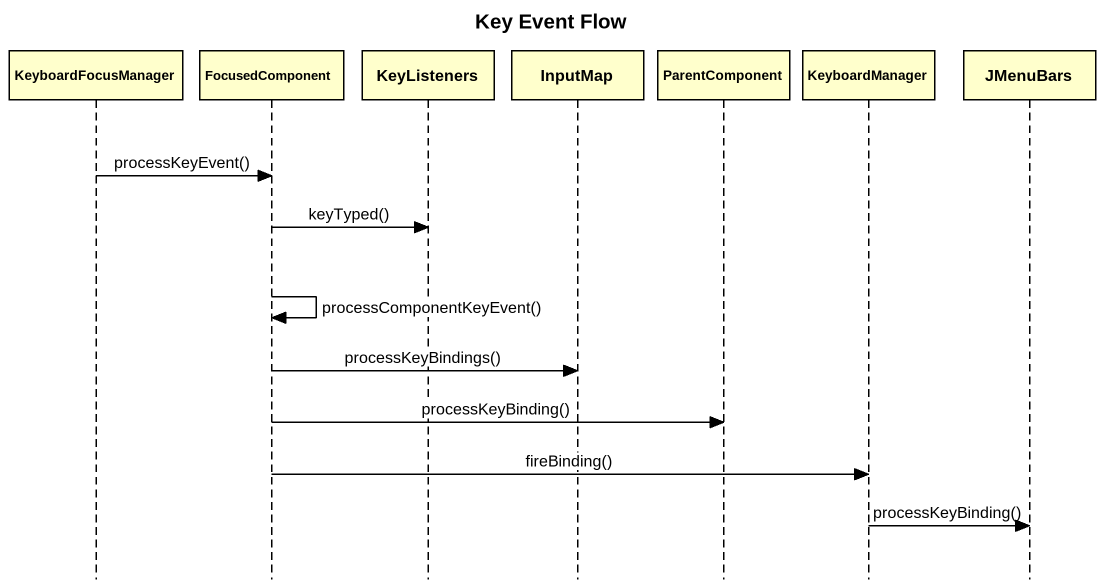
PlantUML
@startuml
title Key Event Flow
hide footbox
participant KeyboardFocusManager
participant FocusedComponent
participant KeyListeners
participant InputMap
participant ParentComponent
participant KeyboardManager
participant JMenuBars

KeyboardFocusManager -> FocusedComponent : processKeyEvent()
FocusedComponent -> KeyListeners : keyTyped()
FocusedComponent -> FocusedComponent : processComponentKeyEvent()
FocusedComponent -> InputMap : processKeyBindings()
FocusedComponent -> ParentComponent : processKeyBinding()
FocusedComponent -> KeyboardManager : fireBinding()
KeyboardManager -> JMenuBars : processKeyBinding()
@enduml
